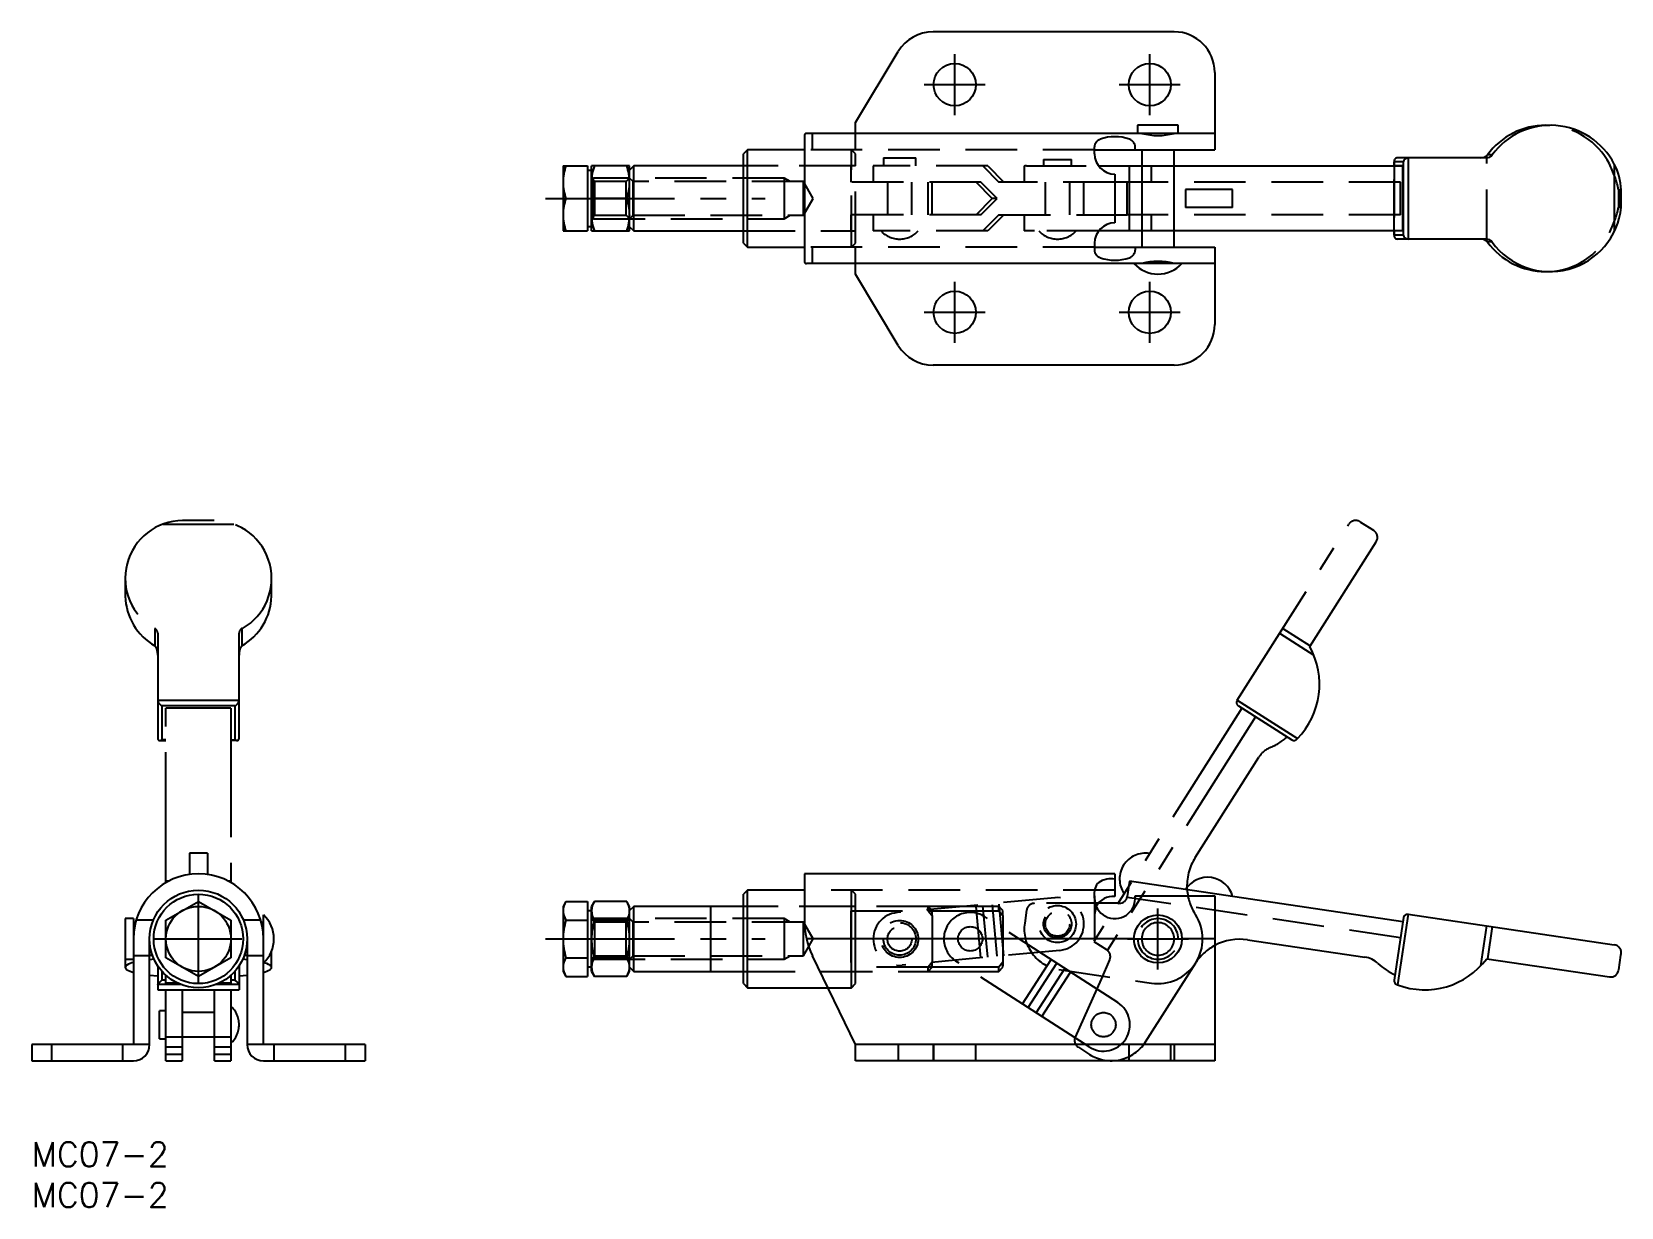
# Model space of a CAD drawing. Extents: x 0 to 196, y -8 to 137.
import ezdxf

# ---------------------------------------------------------------- set-up
doc = ezdxf.new("R2010")
doc.units = 0
doc.header["$LTSCALE"] = 0.5
for name, pattern in [('CENTER', [50.8, 31.75, -6.35, 6.35, -6.35]), ('DASHED', [19.05, 12.7, -6.35]), ('PHANTOM', [63.5, 31.75, -6.35, 6.35, -6.35, 6.35, -6.35])]:
    doc.linetypes.add(name, pattern=pattern)
for name, color, linetype in [('MSM_CENTER', 1, 'CENTER'), ('MSM_CONTINUOUS', 7, 'CONTINUOUS'), ('MSM_DASHED', 4, 'DASHED'), ('MSM_IMAGINARY', 6, 'PHANTOM'), ('MSM_PART_NUMBER', 7, 'CONTINUOUS')]:
    doc.layers.add(name, color=color, linetype=linetype)
doc.styles.get("Standard").update_dxf_attribs({"font": 'txt.shx', "height": 3, "bigfont": 'bigfont.shx'})

msp = doc.modelspace()

# ---------------------------------------------------------------- linework, layer by layer
at = {"layer": 'MSM_CENTER'}
for p, q in [((113.56, 126.33), (113.56, 133.83)), ((137.56, 126.33), (137.56, 133.83)), ((109.81, 130.08), (117.31, 130.08)), ((133.81, 130.08), (141.31, 130.08)), ((63.21, 116.08), (90.24, 116.08)), ((113.56, 98.33), (113.56, 105.83)), ((137.56, 98.33), (137.56, 105.83)), ((109.81, 102.08), (117.31, 102.08)), ((133.81, 102.08), (141.31, 102.08)), ((20.5, 19.64), (20.5, 30.36)), ((138.56, 21.25), (138.56, 28.75)), ((15.14, 25), (25.86, 25)), ((63.21, 25), (90.24, 25)), ((134.81, 25), (142.31, 25))]:
    msp.add_line(p, q, dxfattribs=at)
at = {"layer": 'MSM_CONTINUOUS'}
for p, q in [((140.56, 136.58), (110.89, 136.58)), ((101.36, 125.42), (106.61, 134.15)), ((145.56, 131.58), (145.56, 122.08)), ((101.36, 124.08), (101.36, 125.42)), ((95.06, 123.83), (95.06, 108.33)), ((145.56, 124.08), (95.3, 124.08)), ((136.06, 125.08), (136.06, 124.08)), ((141.06, 125.08), (136.06, 125.08)), ((141.06, 124.08), (141.06, 125.08)), ((186.26, 125.08), (186.26, 125.08)), ((186.26, 125.08), (186.76, 125.08)), ((88.06, 122.08), (87.56, 121.58)), ((87.56, 110.58), (87.56, 121.58)), ((95.06, 122.08), (88.06, 122.08)), ((88.06, 110.08), (88.06, 122.08)), ((130.76, 121.58), (130.76, 122.43)), ((130.78, 122.08), (130.76, 122.08)), ((130.78, 122.08), (145.56, 122.08)), ((135.76, 122.08), (135.76, 122.43)), ((136.56, 122.08), (136.56, 120.08)), ((140.56, 120.08), (140.56, 122.08)), ((179.69, 121.44), (179.11, 121.44)), ((65.36, 120.08), (68.36, 120.08)), ((65.36, 120.08), (65.36, 112.08)), ((68.36, 120.08), (68.36, 112.08)), ((68.86, 119.52), (68.36, 119.52)), ((73.56, 120.08), (68.86, 120.08)), ((68.86, 112.08), (68.86, 120.08)), ((74.06, 120.08), (73.56, 119.58)), ((73.56, 112.08), (73.56, 120.08)), ((87.56, 120.08), (74.06, 120.08)), ((74.06, 112.09), (74.06, 120.08)), ((131.26, 120.08), (168.69, 120.08)), ((135.06, 112.08), (135.06, 120.08)), ((167.62, 120.66), (167.62, 120.08)), ((168.69, 120.08), (167.62, 120.08)), ((168.77, 120.58), (167.63, 120.58)), ((167.63, 120.08), (167.63, 120.58)), ((178.99, 121.08), (168.05, 121.08)), ((168.69, 112.08), (168.69, 120.08)), ((168.77, 111.58), (168.77, 120.58)), ((169.34, 121.08), (169.34, 111.08)), ((194.71, 120.31), (194.71, 112.01)), ((133.26, 119.08), (133.26, 113.08)), ((134.76, 118.08), (133.26, 118.08)), ((134.79, 114.08), (134.79, 118.08)), ((65.72, 116.08), (68.36, 116.08)), ((73.2, 116.08), (69.22, 116.08)), ((141.96, 117.18), (141.96, 114.98)), ((147.75, 117.18), (141.96, 117.18)), ((147.75, 114.98), (147.75, 117.18)), ((195.56, 115.01), (195.56, 117.15)), ((133.26, 114.08), (134.76, 114.08)), ((147.75, 114.98), (141.96, 114.98)), ((65.36, 112.08), (68.36, 112.08)), ((68.36, 112.64), (68.86, 112.64)), ((68.86, 112.08), (73.56, 112.08)), ((73.56, 112.59), (74.06, 112.09)), ((74.06, 112.09), (87.56, 112.09)), ((168.69, 112.08), (131.26, 112.08)), ((136.56, 112.08), (136.56, 110.08)), ((140.56, 110.08), (140.56, 112.08)), ((167.62, 112.08), (167.62, 111.5)), ((167.63, 111.58), (167.63, 112.08)), ((168.77, 111.58), (167.63, 111.58)), ((87.56, 110.58), (88.06, 110.08)), ((88.06, 110.08), (95.06, 110.08)), ((130.76, 110.58), (130.76, 109.73)), ((130.76, 110.08), (130.78, 110.08)), ((130.78, 110.08), (145.56, 110.08)), ((135.76, 110.08), (135.76, 109.73)), ((145.56, 110.08), (145.56, 100.58)), ((178.99, 111.08), (168.05, 111.08)), ((179.69, 110.73), (179.11, 110.73)), ((145.56, 108.08), (95.3, 108.08)), ((101.36, 106.75), (101.36, 108.08)), ((106.61, 98.01), (101.36, 106.75)), ((186.26, 107.08), (186.87, 107.08)), ((140.56, 95.58), (110.89, 95.58)), ((16.79, 32.09), (16.5, 32.09)), ((16.5, 31.93), (16.5, 32.09)), ((24.5, 32.09), (24.21, 32.09)), ((24.5, 32.09), (24.5, 31.93)), ((133.26, 33), (95.06, 33)), ((95.06, 33), (95.06, 27.3)), ((133.26, 33), (133.26, 30.2)), ((135.06, 32.09), (134.79, 30.23)), ((168.69, 27.12), (135.06, 32.09)), ((16.5, 27.31), (20.5, 29.62)), ((20.5, 29.62), (24.5, 27.31)), ((65.72, 29.62), (65.36, 29)), ((65.72, 29.62), (68.36, 29.62)), ((68.36, 29.62), (68.36, 20.38)), ((69.22, 29.62), (68.86, 29)), ((73.2, 29.62), (69.22, 29.62)), ((73.56, 29), (73.2, 29.62)), ((88.06, 31), (87.56, 30.5)), ((87.56, 19.5), (87.56, 30.5)), ((95.06, 31), (88.06, 31)), ((88.06, 19), (88.06, 31)), ((130.76, 30), (130.76, 30.81)), ((133.8, 29.38), (131.2, 29.38)), ((135.74, 30.29), (145.56, 30.29)), ((145.56, 30.29), (145.56, 10)), ((11.5, 27.5), (11.5, 21.49)), ((12.5, 27.5), (11.5, 27.5)), ((12.5, 27.5), (12.5, 12)), ((28.5, 12), (28.5, 27.95)), ((65.36, 29), (65.36, 21)), ((68.86, 28.44), (68.36, 28.44)), ((68.86, 21), (68.86, 29)), ((73.56, 21), (73.56, 29)), ((74.06, 28.99), (73.56, 28.49)), ((87.56, 28.99), (74.06, 28.99)), ((74.06, 21), (74.06, 28.99)), ((168.77, 27.62), (167.63, 19.92)), ((169.34, 28.04), (168.05, 19.34)), ((169.34, 28.04), (194.71, 24.29)), ((12.75, 27), (12.5, 27)), ((14.96, 27.3), (12.84, 27.3)), ((16.5, 22.69), (16.5, 27.31)), ((24.5, 27.31), (24.5, 22.69)), ((28.16, 27.3), (26.04, 27.3)), ((28.5, 27), (28.25, 27)), ((65.72, 27.31), (68.36, 27.31)), ((73.2, 27.31), (69.22, 27.31)), ((178.99, 26.61), (178.26, 21.68)), ((179.69, 26.51), (179.11, 22.55)), ((14.5, 12), (14.5, 25)), ((26.5, 25), (26.5, 12)), ((29.5, 21.49), (29.5, 23.48)), ((135.61, 25), (95.33, 25)), ((145.56, 25), (141.51, 25)), ((149.57, 24.89), (164.03, 22.76)), ((11.5, 22.5), (12.5, 22.5)), ((14.5, 22.93), (12.5, 22.93)), ((14.5, 23), (14.84, 23)), ((14.5, 22.47), (14.53, 22.48)), ((14.53, 22.48), (15.03, 22.54)), ((15.5, 21.68), (15.5, 18.74)), ((20.5, 20.38), (16.5, 22.69)), ((24.5, 22.69), (20.5, 20.38)), ((25.5, 21.68), (25.5, 18.74)), ((25.97, 22.54), (26.47, 22.48)), ((26.16, 23), (26.5, 23)), ((26.47, 22.48), (26.5, 22.47)), ((28.5, 22.93), (26.5, 22.93)), ((65.72, 22.69), (68.36, 22.69)), ((68.36, 21.56), (68.86, 21.56)), ((73.2, 22.69), (69.22, 22.69)), ((101.36, 12), (96.06, 22.93)), ((179.01, 22.57), (194.11, 20.33)), ((195.25, 21.18), (195.52, 23.01)), ((15.5, 20.4), (14.5, 20.51)), ((16, 21.03), (16, 19.92)), ((16.5, 19.92), (16, 19.92)), ((16.5, 19.5), (16.5, 20.53)), ((17.97, 19.56), (16.5, 19.56)), ((24.5, 19.56), (23.03, 19.56)), ((24.5, 20.53), (24.5, 19.5)), ((25, 19.92), (24.5, 19.92)), ((25, 21.03), (25, 19.92)), ((26.5, 20.51), (25.5, 20.4)), ((65.36, 21), (65.72, 20.38)), ((65.72, 20.38), (68.36, 20.38)), ((68.86, 21), (69.22, 20.38)), ((73.2, 20.38), (69.22, 20.38)), ((73.2, 20.38), (73.56, 21)), ((73.56, 21.51), (74.06, 21)), ((74.06, 21), (87.56, 21)), ((15.5, 19.34), (15.51, 19.38)), ((15.5, 18.74), (25.5, 18.74)), ((18.39, 19.38), (15.51, 19.38)), ((16.5, 19.5), (18.1, 19.5)), ((25.49, 19.38), (22.61, 19.38)), ((22.9, 19.5), (24.5, 19.5)), ((25.49, 19.38), (25.5, 19.34)), ((87.56, 19.5), (88.06, 19)), ((88.06, 19), (97.97, 19)), ((167.95, 19.38), (168.05, 19.34)), ((14.5, 12), (0, 12)), ((0, 12), (0, 10)), ((2.43, 12), (2.43, 10)), ((11.17, 12), (11.17, 10)), ((41, 12), (26.5, 12)), ((29.83, 10), (29.83, 12)), ((38.57, 12), (38.57, 10)), ((41, 12), (41, 10)), ((145.56, 12), (101.36, 12)), ((101.36, 10), (101.36, 12)), ((106.61, 12), (106.61, 10)), ((110.89, 12), (110.89, 10)), ((140.56, 12), (140.56, 10)), ((0, 10), (12.5, 10)), ((28.5, 10), (41, 10)), ((145.56, 10), (101.36, 10))]:
    msp.add_line(p, q, dxfattribs=at)
for centre, radius in [((113.56, 130.08), 2.6), ((137.56, 130.08), 2.6), ((113.56, 102.08), 2.6), ((137.56, 102.08), 2.6), ((20.5, 25), 6), ((20.5, 25), 5.5), ((20.5, 25), 4), ((138.56, 25), 2.95)]:
    msp.add_circle(centre, radius, dxfattribs=at)
for centre, radius, start, end in [((110.89, 131.58), 5, 90, 149.0362), ((140.56, 131.58), 5, 0, 90), ((95.31, 123.83), 0.251, 91.9442, 179.681), ((131.89, 122.33), 1.14, 111.9058, 146.2809), ((133.26, 118.06), 5.62, 71.3871, 108.6129), ((134.63, 122.33), 1.14, 33.7191, 68.0942), ((138.56, 131.92), 8.09, 255.6881, 284.3119), ((186.28, 116.21), 8.88, 90.0943, 143.8811), ((186.85, 116.22), 8.86, 27.4678, 143.905), ((131.64, 122.42), 0.879, 142.2027, 179.2915), ((133.26, 121.58), 2.5, 180.0159, 269.9841), ((134.88, 122.42), 0.879, 0.7085, 37.7973), ((178.29, 122.2), 1.12, 268.7194, 317.1138), ((178.99, 121.95), 0.868, 270.0871, 323.8884), ((71.63, 117.99), 6.27, 160.5442, 179.1996), ((75.12, 118), 6.26, 160.5263, 179.2176), ((67.27, 117.99), 6.29, 0.8344, 19.4217), ((168.05, 120.66), 0.423, 89.5229, 190.4403), ((169.35, 120.49), 0.593, 91.7301, 171.0159), ((188.43, 116.92), 7.13, 1.9058, 28.38), ((71.76, 118.19), 6.4, 181.0005, 199.2556), ((75.15, 118.17), 6.29, 180.8344, 199.4217), ((67.5, 118.13), 6.06, 340.2271, 359.5167), ((71.63, 113.99), 6.27, 160.5442, 179.1996), ((75.12, 114), 6.26, 160.5263, 179.2176), ((67.27, 113.99), 6.29, 0.8344, 19.4217), ((71.53, 114.15), 6.16, 180.6429, 199.6132), ((75.15, 114.17), 6.29, 180.8344, 199.4217), ((67.31, 114.17), 6.26, 340.5263, 359.2176), ((186.81, 115.87), 8.79, 215.8464, 354.3701), ((133.26, 110.58), 2.5, 90.0092, 179.9908), ((168.05, 111.51), 0.423, 169.5597, 270.4771), ((169.35, 111.67), 0.593, 188.9841, 268.2699), ((131.64, 109.74), 0.879, 180.3302, 217.7973), ((134.88, 109.74), 0.879, 322.2027, 359.2915), ((178.29, 109.97), 1.11, 42.8022, 91.3647), ((178.99, 110.21), 0.868, 36.1116, 89.9129), ((186.27, 115.95), 8.87, 216.0997, 269.9248), ((95.31, 108.33), 0.251, 180.319, 268.0558), ((131.89, 109.83), 1.14, 213.7191, 248.0942), ((133.26, 114.1), 5.62, 251.3871, 288.6129), ((134.63, 109.83), 1.14, 291.9058, 326.2809), ((138.56, 110.78), 4, 222.4542, 317.5458), ((138.56, 100.24), 8.09, 75.6894, 104.3106), ((140.56, 100.58), 5, 270, 0), ((110.89, 100.58), 5, 210.9638, 270), ((20.5, 25), 8, 0, 180), ((132.2, 30.83), 1.44, 111.1594, 180.6226), ((133.01, 28.5), 3.9, 100.6945, 109.9406), ((132.86, 29.45), 2.94, 82.1936, 101.2824), ((144.67, 29.4), 3.18, 14.7464, 148.4536), ((67.67, 28.38), 2.31, 147.6414, 177.9743), ((71.16, 28.38), 2.3, 147.5977, 178.018), ((71.24, 28.38), 2.32, 2.1082, 32.2761), ((133.26, 30), 2.5, 180, 6.696), ((132.97, 28), 2.22, 82.5268, 153.6628), ((133.8, 30.38), 1, 270, 351.6), ((25.8, 25), 4, 312.4542, 47.5458), ((67.61, 28.53), 2.25, 181.64, 212.7443), ((71.16, 28.54), 2.3, 181.982, 212.4023), ((71.26, 28.54), 2.3, 327.5977, 358.018), ((169.26, 27.54), 0.5, 81.6, 171.6), ((73.76, 24.88), 8.4, 163.2132, 179.1989), ((77.02, 24.92), 8.15, 162.9682, 179.4438), ((65.4, 24.92), 8.16, 0.5596, 17.0283), ((105.06, 27.3), 10, 180, 205.8555), ((73.57, 25.09), 8.21, 180.6146, 196.9733), ((77.27, 25.12), 8.41, 180.8063, 196.7816), ((65.16, 25.12), 8.4, 343.2147, 359.1974), ((148.62, 18.46), 6.5, 81.6, 118.0969), ((194.56, 23.3), 1, 343.2, 81.6), ((11.88, 21.42), 0.39, 117.042, 169.3534), ((13.32, 18.99), 3.22, 104.7244, 120.072), ((27.68, 18.99), 3.22, 59.928, 74.5378), ((29.12, 21.42), 0.39, 10.6466, 62.958), ((67.68, 21.45), 2.32, 147.7239, 177.8918), ((67.66, 21.62), 2.3, 181.982, 212.4023), ((71.06, 21.49), 2.2, 146.8585, 178.7573), ((71.18, 21.62), 2.32, 182.1082, 212.2761), ((71.36, 21.49), 2.2, 1.2427, 33.1415), ((71.26, 21.62), 2.3, 327.5977, 358.018), ((163.59, 19.79), 3, 47.2988, 81.6), ((171.39, 28.24), 8.5, 227.2988, 244.4954), ((171.39, 28.24), 9.5, 249.4468, 323.3263), ((11.88, 21.57), 0.39, 190.6466, 242.958), ((13.32, 24), 3.22, 239.928, 255.2756), ((19.32, 16.43), 4.82, 133.5542, 142.1986), ((22.18, 16.88), 4.15, 37.1023, 47.1449), ((27.68, 24), 3.22, 284.7244, 300.072), ((29.12, 21.57), 0.39, 297.042, 349.3534), ((168.13, 19.85), 0.5, 171.6, 248.7604), ((194.26, 21.32), 1, 261.6, 351.6), ((12.5, 12), 2, 270, 0), ((28.5, 12), 2, 180, 270)]:
    msp.add_arc(centre, radius, start, end, dxfattribs=at)
at = {"layer": 'MSM_DASHED'}
for p, q in [((96.06, 122.08), (96.06, 124.08)), ((101.36, 122.08), (101.36, 124.08)), ((130.76, 122.08), (95.06, 122.08)), ((100.86, 110.08), (100.86, 122.08)), ((101.36, 121.58), (100.86, 122.08)), ((101.36, 110.58), (101.36, 121.58)), ((179.01, 110.84), (179.01, 121.32)), ((100.78, 120.08), (87.56, 120.08)), ((101.36, 120.08), (87.56, 120.08)), ((100.78, 120.08), (100.78, 118.08)), ((117.62, 120.08), (103.53, 120.08)), ((103.53, 120.08), (103.53, 118.08)), ((104.78, 121.08), (108.78, 121.08)), ((104.78, 121.08), (104.78, 120.08)), ((108.78, 120.08), (108.78, 121.08)), ((117.01, 120.08), (119, 118.08)), ((117.62, 120.08), (119.61, 118.08)), ((122.11, 120.08), (122.17, 120.08)), ((122.11, 120.08), (122.11, 118.08)), ((122.4, 120.08), (122.17, 120.08)), ((122.4, 120.08), (123.39, 120.08)), ((123.39, 120.08), (131.27, 120.08)), ((124.48, 120.86), (127.92, 120.86)), ((124.48, 120.86), (124.48, 120.08)), ((127.92, 120.08), (127.92, 120.86)), ((136.56, 120.08), (136.56, 118.08)), ((136.56, 120.08), (136.56, 112.08)), ((137.76, 118.08), (137.76, 120.08)), ((140.56, 118.08), (140.56, 120.08)), ((140.56, 112.08), (140.56, 120.08)), ((167.63, 120.08), (167.63, 112.08)), ((167.63, 112.08), (167.63, 120.08)), ((69.29, 118.15), (68.86, 118.58)), ((69.11, 113.58), (69.11, 118.58)), ((92.56, 118.58), (69.11, 118.58)), ((69.29, 114.02), (69.29, 118.15)), ((73.13, 118.15), (69.29, 118.15)), ((73.56, 118.58), (73.13, 118.15)), ((73.13, 114.02), (73.13, 118.15)), ((73.99, 118.15), (73.56, 118.58)), ((73.99, 114.02), (73.99, 118.15)), ((94.96, 118.15), (73.99, 118.15)), ((92.56, 118.58), (92.56, 113.58)), ((93.31, 118.15), (92.56, 118.58)), ((94.96, 114.02), (94.96, 118.15)), ((96.15, 116.08), (94.96, 118.15)), ((116.79, 118.08), (100.78, 118.08)), ((105.28, 118.08), (105.28, 114.08)), ((105.28, 118.08), (105.28, 114.08)), ((108.28, 114.08), (108.28, 118.08)), ((108.28, 114.08), (108.28, 118.08)), ((110.28, 114.08), (110.28, 118.08)), ((110.78, 114.08), (110.78, 118.08)), ((118.18, 116.08), (116.18, 118.08)), ((118.78, 116.08), (116.79, 118.08)), ((133.26, 118.08), (119, 118.08)), ((124.7, 118.08), (124.7, 114.08)), ((124.7, 118.08), (124.7, 114.08)), ((127.7, 114.08), (127.7, 118.08)), ((127.7, 114.08), (127.7, 118.08)), ((129.45, 114.08), (129.45, 118.08)), ((168.4, 118.08), (134.76, 118.08)), ((168.4, 114.08), (168.4, 118.08)), ((73.2, 116.08), (69.22, 116.08)), ((94.96, 114.02), (96.15, 116.08)), ((116.18, 114.08), (118.18, 116.08)), ((116.79, 114.08), (118.78, 116.08)), ((118.78, 116.08), (118.18, 116.08)), ((195.52, 117.15), (195.25, 117.15)), ((195.25, 115.02), (195.25, 117.15)), ((195.52, 115.02), (195.52, 117.15)), ((68.86, 113.58), (69.29, 114.02)), ((69.11, 113.58), (92.56, 113.58)), ((69.29, 114.02), (73.13, 114.02)), ((73.13, 114.02), (73.56, 113.58)), ((73.56, 113.58), (73.99, 114.02)), ((73.99, 114.02), (94.96, 114.02)), ((92.56, 113.58), (93.31, 114.02)), ((116.79, 114.08), (100.78, 114.08)), ((100.78, 114.08), (100.78, 112.09)), ((103.53, 114.08), (103.53, 112.08)), ((119, 114.08), (117.01, 112.08)), ((119.61, 114.08), (117.62, 112.08)), ((119, 114.08), (133.26, 114.08)), ((122.11, 114.08), (122.11, 112.08)), ((168.4, 114.08), (134.76, 114.08)), ((136.56, 114.08), (136.56, 112.08)), ((137.76, 112.08), (137.76, 114.08)), ((140.56, 112.08), (140.56, 114.08)), ((195.25, 115.02), (195.52, 115.02)), ((87.56, 112.09), (100.78, 112.09)), ((87.56, 112.09), (101.36, 112.09)), ((117.62, 112.08), (103.53, 112.08)), ((122.17, 112.08), (122.11, 112.08)), ((122.4, 112.08), (122.17, 112.08)), ((123.39, 112.08), (122.4, 112.08)), ((131.26, 112.08), (123.39, 112.08)), ((130.76, 110.08), (95.06, 110.08)), ((96.06, 108.08), (96.06, 110.08)), ((100.86, 110.08), (101.36, 110.58)), ((101.36, 108.08), (101.36, 110.08)), ((133.26, 31), (95.06, 31)), ((100.86, 25), (100.86, 31)), ((101.36, 30.5), (100.86, 31)), ((101.36, 25), (101.36, 30.5)), ((125.89, 30.06), (106.48, 28.24)), ((118.78, 22.86), (118.18, 29.34)), ((119.61, 22.94), (119, 29.41)), ((131.2, 29.38), (123.39, 29.38)), ((130.76, 30.29), (130.76, 30)), ((130.76, 30), (130.76, 25)), ((168.4, 25.14), (134.76, 30.11)), ((69.29, 27.07), (68.86, 27.5)), ((92.56, 27.5), (69.11, 27.5)), ((73.56, 27.5), (73.13, 27.07)), ((73.99, 27.07), (73.56, 27.5)), ((110.28, 28.99), (87.56, 28.99)), ((101.36, 28.99), (87.56, 28.99)), ((92.56, 27.5), (92.56, 22.5)), ((93.31, 27.07), (92.56, 27.5)), ((100.78, 28.46), (110.28, 28.46)), ((100.78, 28.46), (100.78, 21.54)), ((110.28, 28.46), (110.28, 28.99)), ((110.78, 28.49), (110.28, 28.99)), ((110.28, 28.46), (110.74, 27.91)), ((110.74, 27.91), (110.78, 27.87)), ((110.78, 27.87), (110.78, 28.49)), ((110.78, 27.87), (110.78, 22.13)), ((116.79, 22.68), (116.18, 29.15)), ((117.62, 22.75), (117.01, 29.23)), ((122.4, 28.53), (122.17, 26.92)), ((169.34, 28.04), (168.05, 19.34)), ((69.29, 22.93), (69.29, 27.07)), ((73.13, 27.07), (69.29, 27.07)), ((73.13, 22.93), (73.13, 27.07)), ((73.99, 22.93), (73.99, 27.07)), ((94.96, 27.07), (73.99, 27.07)), ((94.96, 22.93), (94.96, 27.07)), ((96.15, 25), (94.96, 27.07)), ((178.99, 26.61), (178.26, 21.68)), ((179.69, 26.51), (179.11, 22.55)), ((94.96, 22.93), (96.15, 25)), ((100.86, 19), (100.86, 25)), ((101.36, 19.5), (101.36, 25)), ((126.5, 23.59), (107.09, 21.76)), ((68.86, 22.5), (69.29, 22.93)), ((69.11, 22.5), (92.56, 22.5)), ((69.29, 22.93), (73.13, 22.93)), ((73.13, 22.93), (73.56, 22.5)), ((73.56, 22.5), (73.99, 22.93)), ((73.99, 22.93), (94.96, 22.93)), ((92.56, 22.5), (93.31, 22.93)), ((110.28, 21.54), (100.78, 21.54)), ((110.78, 22.13), (110.28, 21.54)), ((110.28, 21), (110.28, 21.54)), ((110.78, 21.51), (110.78, 22.13)), ((87.56, 21), (110.28, 21)), ((87.56, 21), (101.36, 21)), ((110.28, 21), (110.78, 21.51)), ((126.38, 21.24), (137.76, 19.56)), ((97.97, 19), (100.86, 19)), ((100.86, 19), (101.36, 19.5)), ((110.96, 12), (110.96, 10)), ((116.16, 10), (116.16, 12)), ((134.96, 12), (134.96, 10)), ((140.16, 10), (140.16, 12))]:
    msp.add_line(p, q, dxfattribs=at)
for centre, radius in [((126.2, 26.83), 2.28), ((126.2, 26.83), 1.72), ((126.2, 26.83), 1.5), ((106.78, 25), 2.28), ((106.78, 25), 2), ((106.78, 25), 1.5)]:
    msp.add_circle(centre, radius, dxfattribs=at)
for centre, radius, start, end in [((186.2, 116.15), 8.95, 27.8015, 86.4154), ((180.53, 113.68), 15.12, 13.2527, 26.0649), ((69.11, 118.83), 0.25, 180, 270), ((196.03, 117.25), 0.521, 191.0465, 200.7121), ((195.57, 117.08), 0.0279, 206.5329, 224.9877), ((195.55, 117.06), 0.00933, 236.6163, 267.6832), ((195.54, 117.06), 0.0159, 320.0246, 354.8119), ((194.13, 117.17), 1.43, 355.6207, 359.2459), ((69.11, 113.33), 0.25, 90, 180), ((180.53, 118.48), 15.12, 333.9351, 346.7473), ((196.03, 114.92), 0.521, 159.2879, 168.9535), ((195.57, 115.09), 0.0279, 135.0123, 153.4671), ((195.55, 115.1), 0.00933, 92.3168, 123.3837), ((195.54, 115.1), 0.0159, 5.1881, 39.9754), ((194.13, 114.99), 1.43, 0.7541, 4.3793), ((106.78, 114.18), 3.1, 222.6423, 317.3577), ((126.2, 114.18), 3.1, 222.6423, 317.3577), ((186.29, 115.87), 8.8, 273.0627, 332.7253), ((123.39, 28.38), 1, 90, 171.6), ((126.2, 26.83), 3.25, 275.3733, 95.3733), ((69.11, 27.75), 0.25, 180, 270), ((106.78, 25), 3.25, 95.3733, 275.3733), ((134.44, 27.69), 3.69, 159.4787, 184.5168), ((138.56, 25), 2.5, 0, 180), ((127.11, 26.19), 5, 171.6, 261.6), ((138.56, 25), 2, 0, 180), ((138.56, 25), 2.5, 180, 0), ((138.56, 25), 2, 180, 0), ((148.62, 18.46), 6.5, 118.0969, 146.9757), ((69.11, 22.25), 0.25, 90, 180), ((138.56, 25), 5.5, 261.6, 326.9757)]:
    msp.add_arc(centre, radius, start, end, dxfattribs=at)
at = {"layer": 'MSM_IMAGINARY'}
for p, q in [((22.43, 76.47), (18.57, 76.47)), ((16.15, 76), (24.85, 76)), ((148.3, 54.35), (162.05, 76)), ((165.11, 75.23), (163.54, 76.22)), ((157.24, 60.96), (165.42, 73.85)), ((11.5, 69.29), (11.5, 67.15)), ((29.5, 67.15), (29.5, 69.29)), ((15.14, 63.19), (15.14, 61.04)), ((15.5, 62.59), (15.5, 49.63)), ((25.5, 49.64), (25.5, 62.59)), ((25.86, 63.19), (25.86, 61.04)), ((153.53, 62.59), (157.74, 59.92)), ((153.53, 62.59), (157.74, 59.92)), ((153.91, 63.19), (157.29, 61.04)), ((153.91, 63.19), (157.29, 61.04)), ((15.5, 54.35), (25.5, 54.35)), ((16, 53.66), (16, 49.49)), ((25, 53.66), (16, 53.66)), ((24.5, 53.39), (16.5, 53.39)), ((16.5, 32.09), (16.5, 53.39)), ((24.5, 53.39), (24.5, 32.09)), ((25, 53.66), (25, 49.49)), ((148.88, 53.39), (130.66, 24.68)), ((148.3, 54.35), (155.72, 49.64)), ((148.3, 54.35), (155.72, 49.64)), ((148.46, 53.66), (155.02, 49.49)), ((150.57, 52.32), (132.35, 23.61)), ((15.68, 49.41), (16.5, 49.41)), ((16.5, 49.49), (16, 49.49)), ((24.5, 49.49), (25, 49.49)), ((25.32, 49.41), (24.5, 49.41)), ((155.64, 49.56), (155.72, 49.64)), ((143.14, 35.01), (150.97, 47.35)), ((21.6, 35.55), (19.4, 35.55)), ((19.4, 35.55), (19.4, 32.92)), ((21.6, 35.55), (21.6, 32.92)), ((83.56, 21), (83.56, 29)), ((118.97, 28.99), (110.28, 28.99)), ((110.28, 28.46), (118.97, 28.46)), ((133.62, 17.18), (117.23, 27.74)), ((118.97, 28.46), (118.97, 28.99)), ((119.47, 28.49), (118.97, 28.99)), ((118.97, 28.46), (119.44, 27.91)), ((119.44, 27.91), (119.47, 27.87)), ((119.47, 27.87), (119.47, 28.49)), ((119.47, 27.87), (119.47, 21.7)), ((130.66, 24.68), (132.24, 23.68)), ((118.97, 21.54), (110.28, 21.54)), ((130.1, 11.71), (113.71, 22.28)), ((119.47, 22.13), (118.97, 21.54)), ((118.97, 21), (118.97, 21.54)), ((119.47, 21.51), (119.47, 22.13)), ((121.91, 17), (125.43, 22.46)), ((122.6, 16.55), (126.13, 22.01)), ((132.62, 22.43), (131.57, 20.06)), ((137.04, 12.34), (143.21, 22.05)), ((110.28, 21), (118.97, 21)), ((118.97, 21), (119.47, 21.51)), ((123.59, 15.91), (127.11, 21.38)), ((124.29, 15.46), (127.81, 20.93)), ((131.57, 20.06), (128.39, 12.93)), ((16.5, 10.02), (16.5, 18.74)), ((18.5, 18.74), (18.5, 10.02)), ((22.5, 10.02), (22.5, 18.74)), ((24.5, 18.74), (24.5, 10.02)), ((16.5, 16.17), (15.72, 16.17)), ((15.72, 12.87), (15.72, 16.17)), ((22.5, 15.95), (18.5, 15.95)), ((15.72, 12.73), (15.72, 12.87)), ((15.72, 12.73), (16.5, 12.73)), ((18.5, 12.92), (16.5, 12.92)), ((18.5, 12.95), (22.5, 12.95)), ((24.5, 12.92), (22.5, 12.92)), ((18.5, 11.67), (16.5, 11.67)), ((18.5, 10.8), (16.5, 10.8)), ((16.5, 10.02), (18.5, 10.02)), ((24.5, 11.67), (22.5, 11.67)), ((24.5, 10.8), (22.5, 10.8)), ((22.5, 10.02), (24.5, 10.02)), ((128.77, 11.67), (130.14, 10.8))]:
    msp.add_line(p, q, dxfattribs=at)
for centre in [(115.47, 25.01), (131.86, 14.45)]:
    msp.add_circle(centre, 1.5, dxfattribs=at)
for centre, radius, start, end in [((18.59, 69.37), 7.09, 90.2798, 240.7542), ((22.39, 69.35), 7.11, 299.8391, 89.1017), ((162.89, 75.47), 1, 49.2, 147.6), ((164.57, 74.39), 1, 327.6, 57.6), ((18.77, 67.35), 7.27, 181.5606, 240.0866), ((22.23, 67.35), 7.27, 299.9134, 358.4394), ((14.79, 62.57), 0.714, 1.6686, 59.9787), ((26.21, 62.57), 0.714, 120.0213, 178.3314), ((14.81, 60.57), 0.578, 37.2032, 54.358), ((13.21, 59.92), 2.29, 0.0971, 26.0539), ((27.79, 59.92), 2.29, 153.9461, 179.9029), ((26.19, 60.57), 0.578, 125.642, 142.7968), ((148.95, 56.31), 9.5, 315.4468, 29.3263), ((16.41, 54.48), 0.916, 188.2127, 243.6382), ((24.59, 54.48), 0.916, 296.3618, 351.7873), ((148.73, 54.08), 0.5, 147.6, 237.6), ((15.72, 49.63), 0.217, 176.8832, 260.8211), ((15.7, 50.02), 0.61, 272.468, 299.3656), ((25.3, 50.02), 0.61, 240.6344, 267.532), ((25.28, 49.63), 0.217, 279.1789, 3.1168), ((148.95, 56.31), 8.5, 293.2988, 310.4954), ((155.29, 49.91), 0.5, 237.6, 314.7604), ((153.5, 45.74), 3, 113.2988, 147.6), ((137.02, 32.37), 3.18, 80.7464, 214.4536), ((148.63, 31.53), 6.5, 147.6, 184.0969), ((148.63, 31.53), 6.5, 184.0969, 212.9757), ((115.47, 25.01), 3.25, 57.1937, 237.1937), ((138.56, 25), 5.5, 327.6, 32.9757), ((131.71, 22.83), 1, 336, 57.6), ((22.4, 14.45), 3.1, 312.6423, 47.3577), ((131.86, 14.45), 3.25, 237.1937, 57.1937), ((129.3, 12.52), 1, 156, 237.6), ((132.82, 15.02), 5, 237.6, 327.6)]:
    msp.add_arc(centre, radius, start, end, dxfattribs=at)

# ---------------------------------------------------------------- texts
at = {"layer": 'MSM_PART_NUMBER'}
for p in [(0, -3), (0, -8)]:
    msp.add_text('MC07-2', height=3, dxfattribs=at).set_placement(p)

doc.saveas('drawing.dxf')
